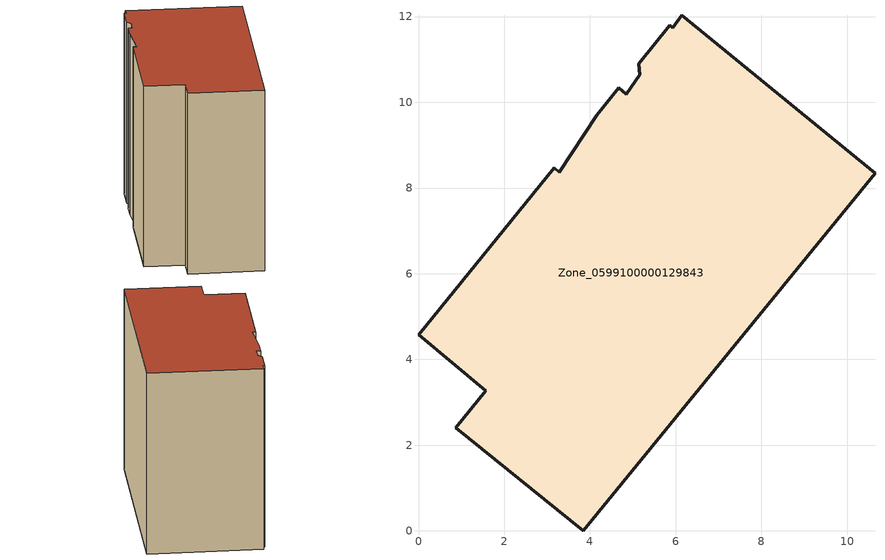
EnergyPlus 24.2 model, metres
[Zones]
Zone_0599100000129843
 floor ground (C_G): 5.13,10.9 5.87,11.8 5.93,11.74 6.14,12.04 10.65,8.35 3.84,0 0.87,2.41 1.57,3.27 0,4.58 3.16,8.47 3.29,8.37 4.16,9.7 4.67,10.33 4.85,10.19 5.17,10.64 z0
 wall outside (C_F): 1.57,3.27 0.87,2.41 3.84,0 10.65,8.35 6.14,12.04 5.93,11.74 5.87,11.8 5.13,10.9 5.17,10.64 4.85,10.19 4.67,10.33 4.16,9.7 3.29,8.37 3.16,8.47 0,4.58 1.57,3.27 z0:9.67
 roof outside (C_R): 5.17,10.64 4.85,10.19 4.67,10.33 4.16,9.7 3.29,8.37 3.16,8.47 0,4.58 1.57,3.27 0.87,2.41 3.84,0 10.65,8.35 6.14,12.04 5.93,11.74 5.87,11.8 5.13,10.9 z9.67
[BUILDING]
Pand.0599100000129843: North Axis=0; Terrain=City; Loads Convergence Tolerance Value=0.04; Temperature Convergence Tolerance Value=0.4; Solar Distribution=FullExterior; Maximum Number of Warmup Days=25; Minimum Number of Warmup Days=1
[Site:Location]
Rotterdam.The.Hague.AP_ZH_NLD Design_Conditions: Latitude=51.96; Longitude=4.45; Time Zone=1; Elevation=-4.5
[SITE:GROUNDTEMPERATURE:BUILDINGSURFACE]
18, 18, 18, 18, 18, 18, 18, 18, 18, 18, 18, 18
[MATERIAL] Thermal Absorptance=0.9; Solar Absorptance=0.7; Visible Absorptance=0.7
Name | Roughness | Thickness | Conductivity | Density | Specific Heat
G.TC.1946 | MediumSmooth | 0.15 | 1 | 540 | 1210
F.TC.1946 | Rough | 0.3 | 0.857143 | 1920 | 840
R.TC.1946 | MediumRough | 0.2 | 0.909091 | 1500 | 1000
[CONSTRUCTION]
C_G: G.TC.1946
C_F: F.TC.1946
C_R: R.TC.1946
[ZONE]
Zone_0599100000129843: Type=1; Multiplier=1; Ceiling Height=Autocalculate; Volume=Autocalculate; Floor Area=autocalculate; Part of Total Floor Area=Yes
[ZONEINFILTRATION:DESIGNFLOWRATE]
Infil_Zone_0599100000129843: Zone or ZoneList or Space or SpaceList=Zone_0599100000129843; Schedule=AlwaysOn; Design Flow Rate Calculation Method=Flow/Area; Flow Rate per Floor Area=0.003; Constant Term Coefficient=1; Temperature Term Coefficient=0; Velocity Term Coefficient=0; Velocity Squared Term Coefficient=0
[HVACTEMPLATE:ZONE:IDEALLOADSAIRSYSTEM]
Zone_0599100000129843: Maximum Heating Supply Air Temperature=50; Minimum Cooling Supply Air Temperature=13; Maximum Heating Supply Air Humidity Ratio=0.0156; Minimum Cooling Supply Air Humidity Ratio=0.0077; Heating Limit=NoLimit; Cooling Limit=NoLimit; Dehumidification Control Type=ConstantSensibleHeatRatio; Cooling Sensible Heat Ratio=0.7; Dehumidification Setpoint=60; Humidification Control Type=None; Humidification Setpoint=30; Outdoor Air Method=None; Outdoor Air Flow Rate per Person=0.00944; Outdoor Air Flow Rate per Zone Floor Area=0; Outdoor Air Flow Rate per Zone=0; Demand Controlled Ventilation Type=None; Outdoor Air Economizer Type=NoEconomizer; Heat Recovery Type=None; Sensible Heat Recovery Effectiveness=0.7; Latent Heat Recovery Effectiveness=0.65
[ZONECONTROL:THERMOSTAT]
ThermostatControl_Zone_0599100000129843: Zone or ZoneList=Zone_0599100000129843; Control Type Schedule=DualSetpointControlType; Control 1=Thermostat_Zone_0599100000129843; Temperature Difference Between Cutout And Setpoint=0
[THERMOSTATSETPOINT:DUALSETPOINT]
Thermostat_Zone_0599100000129843: Heating Setpoint Temperature Schedule=HeatingSetpoint_Zone_0599100000129843; Cooling Setpoint Temperature Schedule=CoolingSetpoint_Zone_0599100000129843
[SCHEDULE:COMPACT]
HeatingSetpoint_Zone_0599100000129843: Through: 12/31, For: AllDays, Until: 24:00, 21
CoolingSetpoint_Zone_0599100000129843: Through: 12/31, For: AllDays, Until: 24:00, 24
DualSetpointControlType: Through: 12/31, For: AllDays, Until: 24:00, 4
AlwaysOn: Through: 12/31, For: AllDays, Until: 24:00, 1
